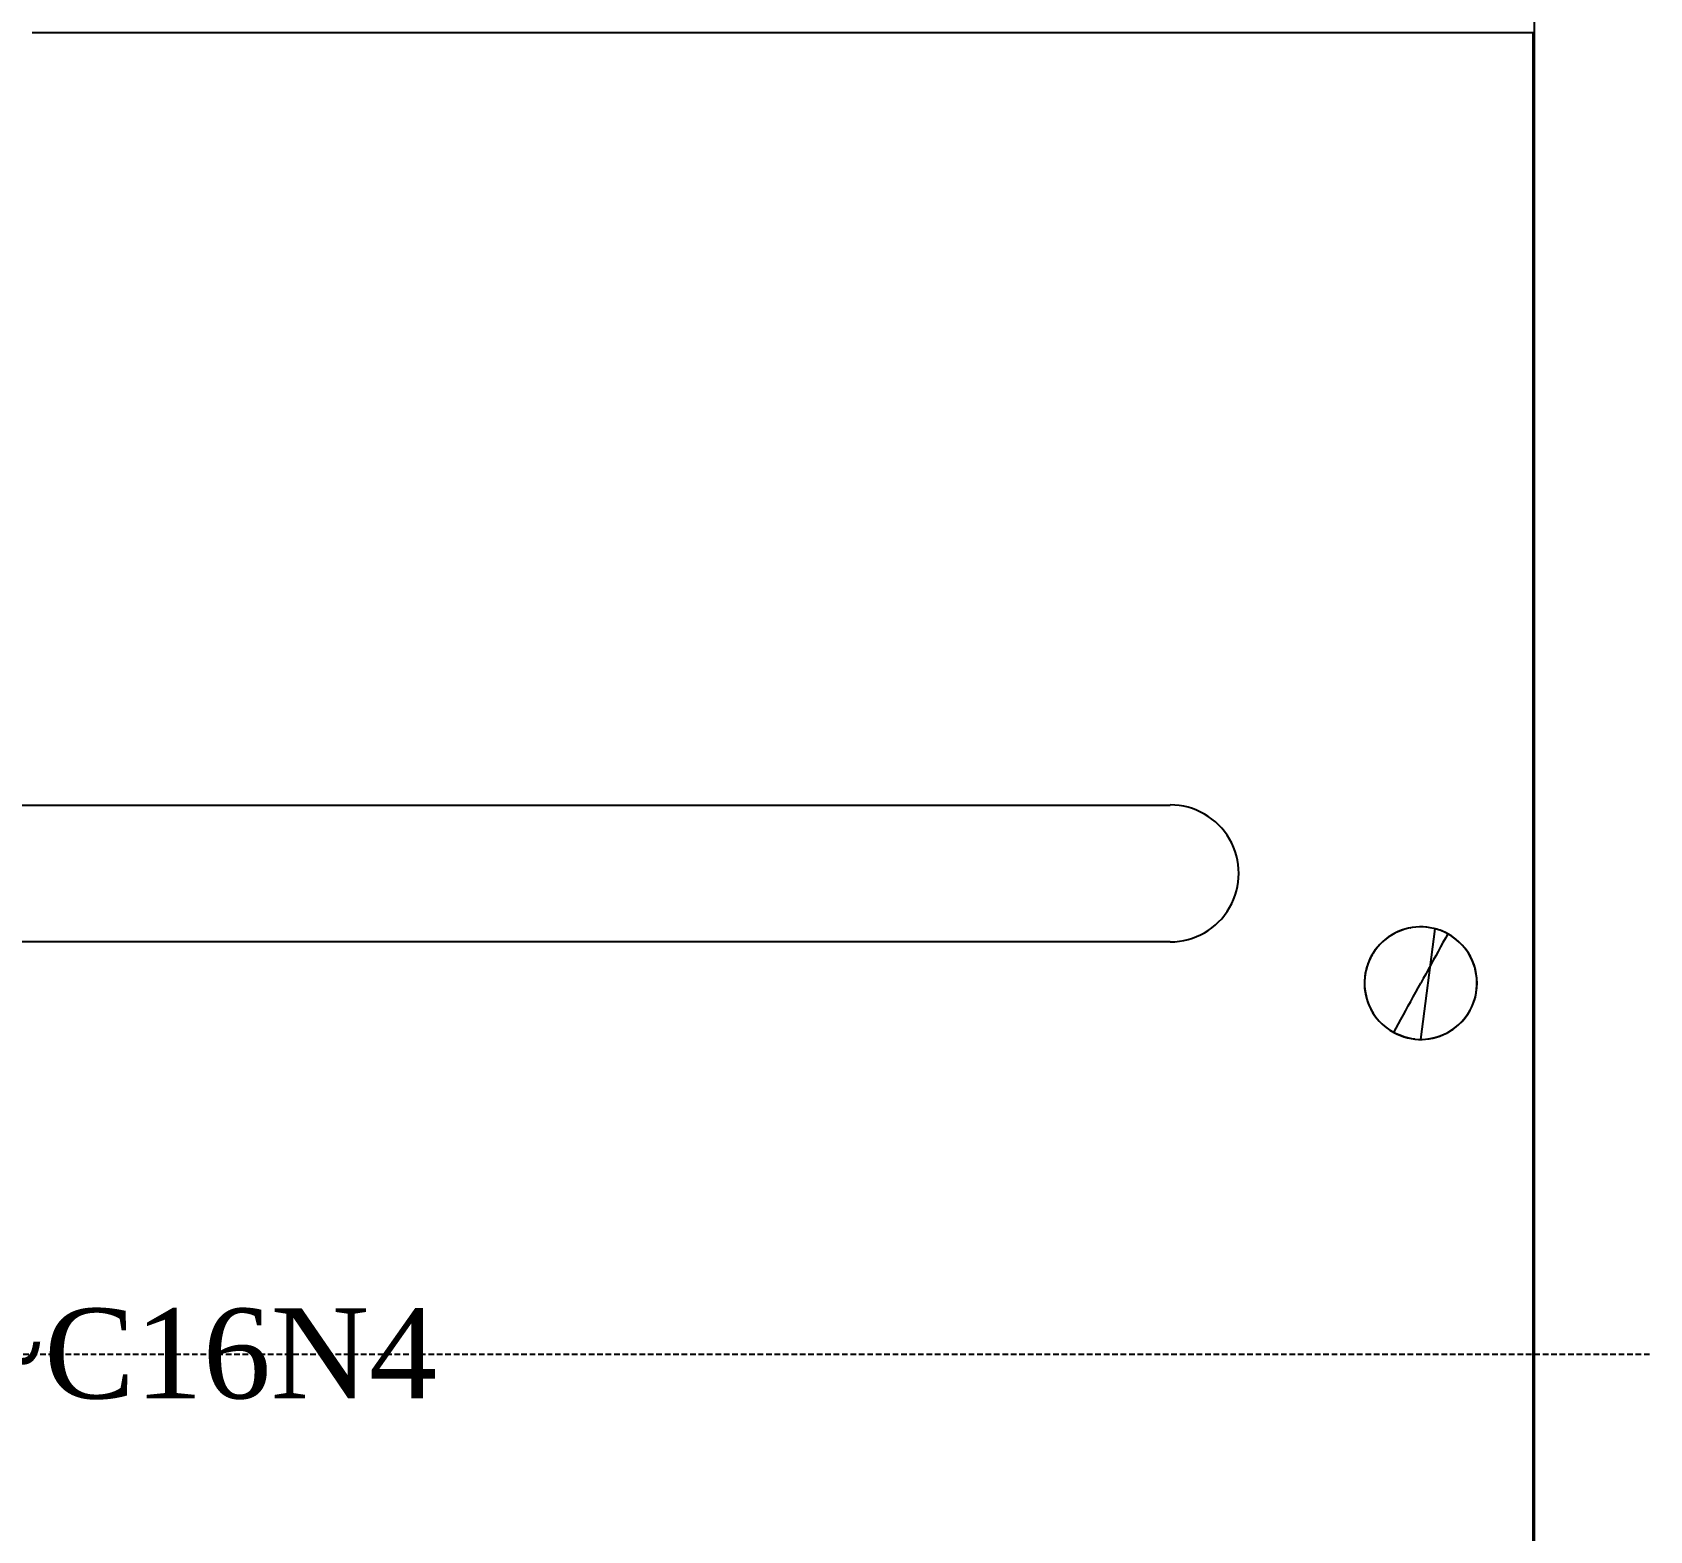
# Model space of a CAD drawing. Extents: x 0 to 320, y 0 to 1157.
# Drawn here: x 176.3 to 320, y 562.8 to 696 of the extents above; entities that cross this region are included whole.
import ezdxf

# ---------------------------------------------------------------- set-up
doc = ezdxf.new("R2010")
doc.units = 0
doc.linetypes.add('DASHED', pattern=[0.75, 0.5, -0.25])
doc.layers.add('-15N-THT. THIẾT BỊ ĐÓNG MỞ', color=40, linetype='CONTINUOUS')
doc.styles.add('- 04.0', font='times.ttf', dxfattribs={"height": 4})

# ---------------------------------------------------------------- blocks, each defined once
blk = doc.blocks.new('06 - N - SC VSD ATV630C11~C16N4')
at = {"layer": '-15N-THT. THIẾT BỊ ĐÓNG MỞ'}
for p, q in [((149.76, -274.5), (149.76, 576.51)), ((16.31, 117.5), (149.66, 117.5)), ((149.66, 117.5), (149.67, 117.5)), ((149.66, -274.5), (149.66, 117.5)), ((-117.46, 48.83), (117.41, 48.83)), ((117.41, 48.83), (117.41, 48.83)), ((137.47, 37.49), (137.1, 37.29)), ((137.86, 37.66), (137.47, 37.49)), ((138.26, 37.8), (137.86, 37.66)), ((138.75, 37.92), (138.77, 37.92)), ((139.66, 28), (140.95, 37.83)), ((140.19, 37.97), (140.11, 37.98)), ((142.06, 37.39), (141.85, 37)), ((142.06, 37.39), (142.06, 37.39)), ((142.06, 37.39), (142.06, 37.39)), ((142.06, 37.39), (142.06, 37.39)), ((142.06, 37.39), (142.06, 37.39)), ((142.06, 37.39), (142.06, 37.39)), ((117.41, 36.67), (-117.46, 36.67)), ((117.41, 36.67), (117.41, 36.67)), ((135.83, 36.21), (135.57, 35.87)), ((136.11, 36.52), (135.83, 36.21)), ((136.42, 36.8), (136.11, 36.52)), ((136.75, 37.06), (136.42, 36.8)), ((137.1, 37.29), (136.75, 37.06)), ((141.42, 36.22), (141.21, 35.82)), ((141.64, 36.61), (141.42, 36.22)), ((141.85, 37), (141.64, 36.61)), ((134.99, 34.76), (134.85, 34.36)), ((135.15, 35.15), (134.99, 34.76)), ((135.35, 35.52), (135.15, 35.15)), ((135.57, 35.87), (135.35, 35.52)), ((140.55, 34.62), (140.33, 34.22)), ((140.77, 35.03), (140.55, 34.62)), ((140.99, 35.43), (140.77, 35.03)), ((141.21, 35.82), (140.99, 35.43)), ((134.69, 33.54), (134.67, 33.12)), ((134.67, 33.12), (134.67, 32.7)), ((134.76, 33.95), (134.69, 33.54)), ((134.85, 34.36), (134.76, 33.95)), ((139.88, 33.41), (139.66, 33)), ((140.11, 33.81), (139.88, 33.41)), ((140.33, 34.22), (140.11, 33.81)), ((134.67, 32.7), (134.72, 32.28)), ((134.72, 32.28), (134.8, 31.86)), ((134.8, 31.86), (134.91, 31.46)), ((138.78, 31.38), (139, 31.78)), ((139, 31.78), (139.22, 32.19)), ((139.22, 32.19), (139.44, 32.59)), ((139.44, 32.59), (139.66, 33)), ((134.91, 31.46), (135.06, 31.06)), ((135.06, 31.06), (135.23, 30.68)), ((135.23, 30.68), (135.44, 30.32)), ((135.44, 30.32), (135.68, 29.97)), ((137.9, 29.78), (138.12, 30.18)), ((138.12, 30.18), (138.34, 30.57)), ((138.34, 30.57), (138.56, 30.97)), ((138.56, 30.97), (138.78, 31.38)), ((135.68, 29.97), (135.95, 29.65)), ((135.95, 29.65), (136.25, 29.35)), ((136.25, 29.35), (136.57, 29.08)), ((136.57, 29.08), (136.91, 28.83)), ((136.91, 28.83), (137.27, 28.61)), ((137.27, 28.61), (137.48, 29)), ((137.48, 29), (137.69, 29.39)), ((137.69, 29.39), (137.9, 29.78)), ((137.27, 28.61), (137.27, 28.61)), ((137.27, 28.61), (137.27, 28.61)), ((137.27, 28.61), (137.27, 28.61)), ((137.27, 28.61), (137.27, 28.61)), ((137.27, 28.61), (137.27, 28.61)), ((137.27, 28.61), (137.27, 28.61)), ((137.48, 28.5), (137.27, 28.61)), ((137.71, 28.4), (137.48, 28.5)), ((137.94, 28.31), (137.71, 28.4)), ((138.17, 28.23), (137.94, 28.31)), ((138.4, 28.16), (138.17, 28.23)), ((138.64, 28.11), (138.4, 28.16)), ((138.88, 28.06), (138.64, 28.11)), ((139.13, 28.03), (138.88, 28.06)), ((139.21, 28.02), (139.21, 28.02)), ((140.57, 28.08), (140.57, 28.08))]:
    blk.add_line(p, q, dxfattribs=at)
at = {"layer": '-15N-THT. THIẾT BỊ ĐÓNG MỞ', "color": 6, "linetype": 'DASHED'}
blk.add_line((160, 0), (-160, 0), dxfattribs=at)
at = {"layer": '-15N-THT. THIẾT BỊ ĐÓNG MỞ'}
for centre, major_axis, start_param, end_param in [((117.41, 42.75), (-0.76, 6.04), 3.016489, 6.158082), ((139.66, 33), (0.02, -5), 2.637454, 5.779047), ((139.66, 33), (0.02, -5), -0.504139, 2.637454), ((139.67, 33), (0.02, -5), -0.004529, 2.637064), ((139.67, 33), (0.02, -5), 2.637064, 2.877059)]:
    blk.add_ellipse(centre, major_axis=major_axis, ratio=1, start_param=start_param, end_param=end_param, dxfattribs=at)
at = {"layer": '-15N-THT. THIẾT BỊ ĐÓNG MỞ', "color": 3, "insert": (0, 0), "char_height": 8, "width": 47.4864, "attachment_point": 5, "style": '- 04.0'}
blk.add_mtext('ATV630C11~C16N4', dxfattribs=at)

msp = doc.modelspace()

# ---------------------------------------------------------------- block references
msp.add_blockref('06 - N - SC VSD ATV630C11~C16N4', (160.02, 578.5))

doc.saveas('drawing.dxf')
